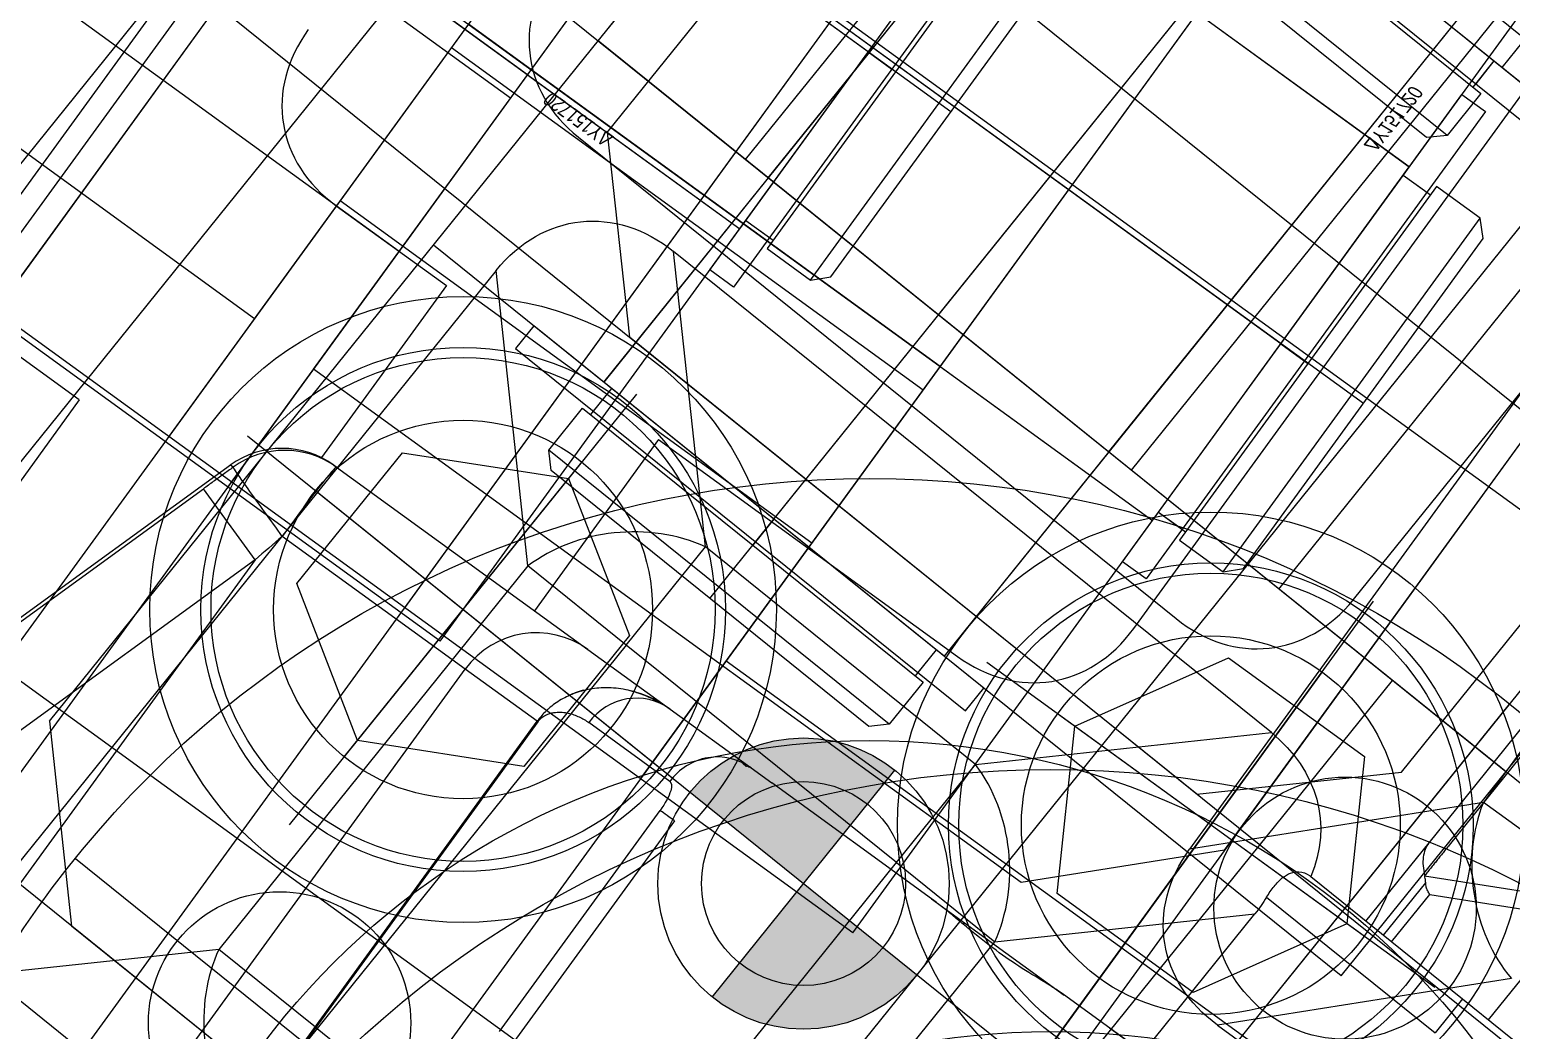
# Model space of a CAD drawing. Header units: millimetres. Extents: x 10462777 to 22643323, y 453826 to 1389191.
# Drawn here: x 11278642.8 to 11278693.6, y 585257.1 to 585291.5 of the extents above; entities that cross this region are included whole.
import ezdxf

# ---------------------------------------------------------------- set-up
doc = ezdxf.new("R2010")
doc.units = ezdxf.units.MM
doc.header["$LTSCALE"] = 200
doc.header["$MEASUREMENT"] = 0
for name, pattern in [('CENTER', [2, 1.25, -0.25, 0.25, -0.25]), ('HIDDEN', [3.75, 2.5, -1.25]), ('PHANTOM', [2.5, 1.25, -0.25, 0.25, -0.25, 0.25, -0.25])]:
    doc.linetypes.add(name, pattern=pattern)
doc.layers.get('0').update_dxf_attribs({"linetype": 'CONTINUOUS'})
for name, color, linetype in [('1', 1, 'CENTER'), ('5', 4, 'CONTINUOUS'), ('CENTER', 1, 'CONTINUOUS'), ('CL', 3, 'CONTINUOUS'), ('DR1501-002-005-002', 7, 'CONTINUOUS'), ('HL', 2, 'HIDDEN')]:
    doc.layers.add(name, color=color, linetype=linetype)
doc.layers.add('LAYOUT', color=8, linetype='CONTINUOUS', lineweight=25)
doc.styles.get("Standard").update_dxf_attribs({"font": 'SYMBOL'})

# ---------------------------------------------------------------- blocks, each defined once
blk = doc.blocks.new('A$C321A0869')
at = {"layer": '1', "color": 155, "linetype": 'Continuous'}
for p, q in [((383.898, 340.365), (463.102, 340.365)), ((86, 299.695), (86, 326.035)), ((453, 326.035), (453, 299.695)), ((447.67, 325.365), (416.33, 325.365)), ((423.547, 318.148), (416.33, 325.365)), ((440.453, 318.148), (447.67, 325.365)), ((92, 321.035), (92, 294.695)), ((444.783, 313.818), (452, 321.035)), ((452, 294.695), (452, 321.035)), ((440.453, 318.148), (423.547, 318.148)), ((423.547, 313.818), (423.547, 318.148)), ((440.453, 313.818), (440.453, 318.148)), ((99.217, 313.818), (99.217, 301.912)), ((423.547, 313.818), (419.217, 313.818)), ((423.547, 313.818), (423.547, 301.912)), ((440.453, 313.818), (423.547, 313.818)), ((440.453, 301.912), (440.453, 313.818)), ((440.453, 313.818), (444.783, 313.818)), ((444.783, 301.912), (444.783, 313.818)), ((99.217, 301.912), (92, 294.695)), ((103.547, 301.912), (99.217, 301.912)), ((423.547, 301.912), (440.453, 301.912)), ((440.453, 301.912), (440.453, 297.582)), ((440.453, 301.912), (444.783, 301.912)), ((444.783, 301.912), (452, 294.695)), ((103.547, 297.582), (96.33, 290.365)), ((423.547, 297.582), (440.453, 297.582)), ((440.453, 297.582), (446.804, 291.231)), ((55.33, 295.365), (60, 295.365)), ((60, 295.365), (60, 288.068)), ((69, 295.365), (81.67, 295.365)), ((69, 295.365), (69, 288.109)), ((457.33, 295.365), (470, 295.365)), ((430.5, 291.231), (446.804, 291.231)), ((447.5, 291.277), (447.5, 283.854)), ((96.33, 290.365), (109, 290.365)), ((449, 290.542), (449, 283.854)), ((60.497, 288.109), (60.608, 288.109)), ((60.608, 288.109), (71.269, 288.109)), ((71.269, 288.109), (74.751, 288.109)), ((74.751, 288.109), (78.185, 288.109)), ((78.185, 288.109), (79.061, 288.109)), ((85.833, 288.109), (79.061, 288.109)), ((85.833, 288.109), (87.234, 288.109)), ((87.234, 288.109), (87.234, 288.042)), ((87.234, 288.109), (91.469, 288.109)), ((99.516, 288.109), (91.441, 288.109)), ((93.384, 288.109), (94.467, 288.109)), ((449, 288.109), (452.451, 288.109)), ((452.451, 288.109), (464.004, 288.109)), ((449, 287.333), (451.304, 287.333)), ((451.473, 287.517), (454.042, 283.045)), ((464.372, 287.52), (452.819, 287.52)), ((449, 286.977), (451.085, 286.977)), ((451.085, 286.977), (453.538, 282.707)), ((57.622, 286.023), (44.742, 246.381)), ((57.742, 286.023), (57.622, 286.023)), ((76.203, 286.097), (72.769, 286.097)), ((44.961, 246.689), (57.352, 284.823)), ((60.218, 283.892), (57.352, 284.823)), ((68.255, 285.091), (60.502, 285.091)), ((71.308, 285.091), (68.255, 285.091)), ((68.255, 253.219), (68.255, 285.091)), ((71.308, 251.071), (71.308, 285.091)), ((71.308, 285.091), (71.336, 285.091)), ((71.336, 285.091), (71.336, 251.072)), ((76.521, 275.712), (76.521, 285.091)), ((77.125, 285.091), (77.125, 275.712)), ((60.218, 283.892), (47.828, 245.758)), ((60.218, 283.892), (60.218, 248.347)), ((449, 283.854), (447.5, 283.854)), ((449, 283.854), (449, 273.868)), ((449, 282.707), (453.538, 282.707))]:
    blk.add_line(p, q, dxfattribs=at)
for centre, major_axis, ratio, start_param, end_param in [((458.774, 324.591), (4.564, -4.564), 0.774597, 2.482535, 3.800651), ((423.547, 313.818), (3.536, 3.536), 0.774597, 0.911738, 2.229854), ((440.453, 313.818), (3.536, -3.536), 0.774597, 0.911738, 2.229854), ((103.547, 301.912), (-3.536, 3.536), 0.774597, 0.911738, 2.229854), ((440.453, 301.912), (-3.536, -3.536), 0.774597, 0.911738, 2.229854), ((56.774, 301.138), (4.564, 4.564), 0.774597, 2.482535, 3.800651), ((80.226, 301.138), (-4.564, 4.564), 0.774597, 2.482535, 3.800651), ((458.774, 301.138), (4.564, 4.564), 0.774597, 2.482535, 3.800651), ((60.497, 285.091), (3.023, 0), 0.998485, 1.570796, 2.827879), ((60.608, 285.091), (0, -3.018), 0.998485, 3.141593, 4.398675), ((60.608, 285.091), (0, 3.018), 0.035249, 0, 1.570796), ((71.269, 285.091), (0, 3.018), 0.99863, 0, 1.570796), ((74.751, 286.097), (0, 2.012), 0.984808, 0, 1.570796), ((78.185, 286.097), (0, -2.012), 0.984808, 3.141563, 4.712389)]:
    blk.add_ellipse(centre, major_axis=major_axis, ratio=ratio, start_param=start_param, end_param=end_param, dxfattribs=at)
at = {"layer": '1', "color": 155, "linetype": 'Continuous', "extrusion": (0, 0, -1)}
for centre, major_axis, start_param, end_param in [((446.226, 319.591), (4.564, 4.564), 5.624127, 6.942243), ((97.774, 296.138), (-4.564, -4.564), 5.624127, 6.942243), ((446.226, 296.138), (4.564, -4.564), 5.624127, 6.69383), ((445.36, 297.004), (4.564, -4.564), 0.532108, 0.659058)]:
    blk.add_ellipse(centre, major_axis=major_axis, ratio=0.774597, start_param=start_param, end_param=end_param, dxfattribs=at)
at = {"layer": '1', "color": 155, "linetype": 'Continuous'}
for points, knots in [([(447.5, 291.277), (447.65, 291.298), (447.802, 291.311), (448.091, 291.312), (448.23, 291.3), (448.47, 291.247), (448.574, 291.207), (448.748, 291.102), (448.818, 291.036), (448.948, 290.854), (448.989, 290.727), (448.999, 290.579), (449, 290.56), (449, 290.542)], [0, 0, 0, 0, 0.178306, 0.178306, 0.35731, 0.35731, 0.527973, 0.527973, 0.703096, 0.703096, 0.963951, 0.963951, 1, 1, 1, 1]), ([(74.751, 288.109), (74.583, 288.103), (74.266, 288.091), (73.699, 287.981), (73.102, 287.769), (72.505, 287.405), (72.046, 286.986), (71.705, 286.531), (71.496, 286.106), (71.4, 285.793), (71.362, 285.628), (71.335, 285.479), (71.313, 285.3), (71.309, 285.157), (71.308, 285.091)], [0, 0, 0, 0, 0.130489, 0.246625, 0.442756, 0.599167, 0.723541, 0.821649, 0.897924, 0.92912, 0.943169, 0.956252, 0.979754, 1, 1, 1, 1]), ([(74.409, 288.077), (74.16, 288.063), (73.712, 287.981), (73.255, 287.815), (73.053, 287.719)], [0, 0, 0, 0, 0.567215, 1, 1, 1, 1]), ([(91.441, 288.109), (90.872, 288.109), (90.212, 288.021), (88.778, 287.958), (88.011, 287.989), (87.234, 288.042)], [0, 0, 0, 0, 0.5, 0.5, 1, 1, 1, 1]), ([(452.451, 288.109), (452.449, 288.109), (452.448, 288.109), (452.277, 288.108), (452.106, 288.056), (451.783, 287.855), (451.625, 287.709), (451.476, 287.517)], [0, 0, 0, 0, 0.005429, 0.005429, 0.515048, 0.515048, 1, 1, 1, 1]), ([(451.304, 287.333), (451.344, 287.368), (451.379, 287.404), (451.435, 287.465), (451.457, 287.492), (451.476, 287.517)], [0, 0, 0, 0, 0.549708, 0.549708, 1, 1, 1, 1]), ([(71.959, 286.881), (71.901, 286.812), (71.806, 286.683), (71.721, 286.533), (71.687, 286.468)], [0, 0, 0, 0, 0.593427, 1, 1, 1, 1]), ([(60.502, 285.091), (59.86, 285.301), (59.127, 285.542), (58.065, 285.901), (57.773, 286.004), (57.742, 286.023)], [0, 0, 0, 0, 0.5, 0.5, 1, 1, 1, 1]), ([(71.336, 285.091), (71.336, 285.189), (71.377, 285.357), (71.458, 285.506), (71.546, 285.621), (71.667, 285.741), (71.822, 285.853), (72.01, 285.949), (72.199, 286.018), (72.452, 286.08), (72.642, 286.097), (72.769, 286.097)], [0, 0, 0, 0, 0.0625, 0.125, 0.1875, 0.25, 0.375, 0.5, 0.625, 0.75, 1, 1, 1, 1])]:
    blk.add_open_spline(points, degree=3, knots=knots, dxfattribs=at)
for points, degree in [([(78.034, 288.05), (77.807, 288.073)], 1), ([(78.024, 288.077), (78.077, 288.093), (78.131, 288.101), (78.185, 288.109)], 3), ([(87.234, 288.042), (87.063, 288.053), (86.732, 288.076), (86.263, 288.102), (85.973, 288.109), (85.833, 288.109)], 3), ([(451.085, 286.977), (451.097, 287.021), (451.129, 287.109), (451.204, 287.232), (451.269, 287.302), (451.304, 287.333)], 3), ([(452.819, 287.52), (451.475, 287.518)], 1), ([(57.742, 286.023), (57.699, 285.889), (57.612, 285.622), (57.482, 285.222), (57.395, 284.956), (57.352, 284.823)], 3), ([(76.203, 286.097), (76.282, 286.097), (76.435, 285.955), (76.521, 285.395), (76.521, 285.091)], 3), ([(60.502, 285.091), (60.407, 284.691), (60.313, 284.292), (60.218, 283.892)], 3), ([(77.125, 285.091), (76.811, 285.091), (76.596, 285.091), (76.521, 285.091)], 3)]:
    blk.add_open_spline(points, degree=degree, dxfattribs=at)
blk = doc.blocks.new('A$C3D036A4C')
at = {"layer": 'DR1501-002-005-002'}
h = blk.add_hatch(color=256, dxfattribs=at)
h.dxf.hatch_style = 1
h.paths.add_polyline_path([(20, 65), (20, 63.5, -0.414214), (23.5, 60), (25, 60, 0.414214)])
h.paths.add_polyline_path([(20, 63.5), (20, 60), (23.5, 60, 0.414214)], flags=17)
h.paths.add_polyline_path([(20, 60), (16.5, 60, 0.414214), (20, 56.5)], flags=17)
h.paths.add_polyline_path([(16.5, 60), (15, 60, 0.414214), (20, 55), (20, 56.5, -0.414214)])
at = {"layer": 'CL'}
for p, q in [((20, 8.5), (20, 81.5)), ((13.5, 75), (26.5, 75)), ((85, 26), (85, 64)), ((15, 60), (25, 60)), ((0, 45), (100, 45)), ((13.5, 15), (26.5, 15))]:
    blk.add_line(p, q, dxfattribs=at)
at = {"layer": 'DR1501-002-005-002'}
for p, q in [((5, 90), (95, 90)), ((0, 5), (0, 85)), ((100, 5), (100, 85)), ((60, 26), (60, 64)), ((60, 64), (100, 64)), ((60, 55), (100, 55)), ((60, 35), (100, 35)), ((60, 26), (100, 26)), ((100, 5), (95, 0)), ((5, 0), (95, 0))]:
    blk.add_line(p, q, dxfattribs=at)
for centre, radius in [((20, 75), 6.5), ((20, 60), 3.5), ((20, 15), 6.5)]:
    blk.add_circle(centre, radius, dxfattribs=at)
at = {"layer": 'HL'}
for p, q in [((77.5, 35), (77.5, 26)), ((92.5, 35), (92.5, 26))]:
    blk.add_line(p, q, dxfattribs=at)
blk.add_circle((20, 60), 5, dxfattribs=at)
blk = doc.blocks.new('A$C148D47CC')
at = {"layer": '5'}
for p, q in [((82.5, 0), (82.5, 20)), ((97.5, 0), (97.5, 20))]:
    blk.add_line(p, q, dxfattribs=at)
at = {"layer": 'CL'}
for p, q in [((90, 0), (90, 20)), ((0, 10), (175, 10))]:
    blk.add_line(p, q, dxfattribs=at)
at = {"layer": 'DR1501-002-005-002'}
for p, q in [((0, 20), (175, 20)), ((75, 0), (75, 20)), ((0, 0), (175, 0))]:
    blk.add_line(p, q, dxfattribs=at)
at = {"layer": 'HL'}
for p, q in [((81.5, 0), (81.5, 20)), ((98.5, 0), (98.5, 20))]:
    blk.add_line(p, q, dxfattribs=at)
blk = doc.blocks.new('A$C69DB7109')
at = {"layer": '5'}
for p, q in [((7.5, -55), (7.5, -35)), ((22.5, -55), (22.5, -35))]:
    blk.add_line(p, q, dxfattribs=at)
at = {"layer": 'CL'}
for p, q in [((15, -55), (15, -35)), ((-10, -45), (130, -45))]:
    blk.add_line(p, q, dxfattribs=at)
at = {"layer": 'DR1501-002-005-002'}
for p, q in [((-5, -35), (-5, -5)), ((-5, -35), (30, -35)), ((0, -55), (0, -35)), ((30, -55), (30, -35)), ((-5, -55), (30, -55)), ((-5, -85), (-5, -55)), ((0, -90), (-5, -85)), ((0, -90), (125, -90))]:
    blk.add_line(p, q, dxfattribs=at)
at = {"layer": 'HL'}
for p, q in [((6.5, -55), (6.5, -35)), ((23.5, -55), (23.5, -35))]:
    blk.add_line(p, q, dxfattribs=at)
at = {"layer": 'DR1501-002-005-002', "oblique": 8, "width": 0.85}
blk.add_text('DU151720', height=0.5, rotation=90, dxfattribs=at).set_placement((7.313, -41.318))
blk = doc.blocks.new('A$C46232C3D')
at = {"layer": 'CENTER'}
for p, q in [((3.5, 7.5), (2.35, 7.5)), ((41.5, 7.5), (42.65, 7.5))]:
    blk.add_line(p, q, dxfattribs=at)
at = {"layer": 'CL'}
for p, q in [((22.5, 15), (22.5, 0)), ((0, 7.5), (45, 7.5))]:
    blk.add_line(p, q, dxfattribs=at)
at = {"layer": 'DR1501-002-005-002'}
for p, q in [((0.5, 15), (0, 14.5)), ((2.35, 15), (0.5, 15)), ((0.5, 15), (0.5, 0)), ((2.35, 0), (2.35, 15)), ((41.5, 15), (3.5, 15)), ((3.5, 15), (3.5, 0)), ((3.5, 15), (3.5, 0)), ((41.5, 15), (41.5, 0)), ((41.5, 15), (41.5, 0)), ((44.5, 15), (42.65, 15)), ((42.65, 0), (42.65, 15)), ((45, 14.5), (44.5, 15)), ((44.5, 0), (44.5, 15)), ((0, 14.5), (0, 0.5)), ((3.5, 14.65), (2.35, 14.65)), ((41.5, 14.65), (42.65, 14.65)), ((45, 0.5), (45, 14.5)), ((0, 0.5), (0.5, 0)), ((3.5, 0.35), (2.35, 0.35)), ((41.5, 0.35), (42.65, 0.35)), ((44.5, 0), (45, 0.5)), ((0.5, 0), (2.35, 0)), ((3.5, 0), (41.5, 0)), ((42.65, 0), (44.5, 0))]:
    blk.add_line(p, q, dxfattribs=at)
blk = doc.blocks.new('A$C212748E0')
at = {"layer": 'CENTER'}
blk.add_line((9.25, 1), (9.25, 0), dxfattribs=at)
at = {"layer": 'DR1501-002-005-002'}
for p, q in [((0, 1), (19.823, 1)), ((0, 0), (0, 1)), ((2.1, 1), (2.1, 0)), ((16.4, 1), (16.4, 0)), ((19.823, 1), (19.823, 0)), ((19.823, 0), (0, 0))]:
    blk.add_line(p, q, dxfattribs=at)
blk = doc.blocks.new('A$C1D410D33')
at = {"layer": 'DR1501-002-005-002', "rotation": 90}
blk.add_blockref('A$C46232C3D', (16.75, 0), dxfattribs=at)
at = {"layer": 'DR1501-002-005-002'}
for p in [(0, 41.5), (0, 2.5)]:
    blk.add_blockref('A$C212748E0', p, dxfattribs=at)
blk = doc.blocks.new('A$C4F800965')
at = {"layer": 'CL'}
for p, q in [((35, 70), (35, 0)), ((0, 35), (70, 35))]:
    blk.add_line(p, q, dxfattribs=at)
blk.add_circle((35, 35), 26, dxfattribs=at)
at = {"layer": 'DR1501-002-005-002'}
for centre, radius in [((35, 35), 35), ((35, 61), 4.5), ((61, 35), 4.5)]:
    blk.add_circle(centre, radius, dxfattribs=at)
blk = doc.blocks.new('A$C59BF75ED')
at = {"layer": 'CENTER'}
for p, q in [((50, 84.5), (50, 65.5)), ((40.5, 75), (59.5, 75)), ((50, 24.5), (50, 5.5)), ((40.5, 15), (59.5, 15))]:
    blk.add_line(p, q, dxfattribs=at)
at = {"layer": 'CL'}
blk.add_line((30, 45), (230, 45), dxfattribs=at)
at = {"layer": 'DR1501-002-005-002'}
for points in [[(52.887, 70), (47.113, 70), (44.226, 75), (47.113, 80), (52.887, 80), (55.773, 75), (52.887, 70)], [(52.887, 10), (47.113, 10), (44.226, 15), (47.113, 20), (52.887, 20), (55.773, 15), (52.887, 10)]]:
    blk.add_lwpolyline(points, dxfattribs=at)
for centre, radius in [((50, 75), 10.75), ((50, 75), 9), ((50, 75), 8.65), ((50, 15), 10.75), ((50, 15), 9), ((50, 15), 8.65)]:
    blk.add_circle(centre, radius, dxfattribs=at)
for name, p in [('A$C3D036A4C', (30, 0)), ('A$C69DB7109', (100, 90)), ('A$C4F800965', (0, 10)), ('A$C1D410D33', (105.75, 22.5)), ('A$C148D47CC', (25, 35))]:
    blk.add_blockref(name, p, dxfattribs=at)
blk = doc.blocks.new('A$C01323151')
at = {"layer": 'DR1501-002-005-002', "rotation": 90.00000000000004}
blk.add_blockref('A$C59BF75ED', (124.4, 152.367), dxfattribs=at)
at = {"layer": 'DR1501-002-005-002', "xscale": -1, "rotation": 270}
blk.add_blockref('A$C59BF75ED', (480.15, 152.367), dxfattribs=at)
blk = doc.blocks.new('A$C6B1410A9')
at = {"layer": 'DR1501-002-005-002', "xscale": -1, "rotation": 270}
blk.add_blockref('A$C59BF75ED', (435.06, 152.004), dxfattribs=at)
at = {"layer": 'DR1501-002-005-002', "rotation": 90.00000000000004}
blk.add_blockref('A$C59BF75ED', (124.4, 149.992), dxfattribs=at)
blk = doc.blocks.new('A$C256B494F')
at = {"layer": 'DR1501-002-005-002'}
blk.add_blockref('A$C59BF75ED', (475.786, 197.943, -10.028), dxfattribs=at)
at = {"layer": 'DR1501-002-005-002', "rotation": 180}
blk.add_blockref('A$C59BF75ED', (230, 264.787, -10.028), dxfattribs=at)
blk = doc.blocks.new('A$C1F8A417F')
at = {"ltscale": 10}
for name, p in [('A$C256B494F', (1576.882, 789.024, 10.028)), ('A$C6B1410A9', (1650.716, 788.607)), ('A$C01323151', (1633.375, 786.022))]:
    blk.add_blockref(name, p, dxfattribs=at)
at = {"layer": 'DR1501-002-005-002'}
blk.add_blockref('A$C321A0869', (1664.775, 743.024), dxfattribs=at)
blk = doc.blocks.new('A$C7DA30AB0')
at = {"layer": 'LAYOUT', "color": 6, "linetype": 'PHANTOM'}
blk.add_circle((3030.448, 3025.987, 0), 2693.021, dxfattribs=at)

msp = doc.modelspace()

# ---------------------------------------------------------------- block references
at = {"ltscale": 10, "rotation": 324.019764306913}
msp.add_blockref('A$C1F8A417F', (11276651.31599, 585455.73383, 0), dxfattribs=at)

# ---------------------------------------------------------------- next in the draw order: block references
at = {"ltscale": 10, "rotation": 51.1429793073033}
msp.add_blockref('A$C1F8A417F', (11278165.47006, 582967.95012, 0), dxfattribs=at)

# ---------------------------------------------------------------- next in the draw order: block references
at = {"ltscale": 10}
msp.add_blockref('A$C7DA30AB0', (11276684.40366, 580408.4363, 0), dxfattribs=at)

doc.saveas('drawing.dxf')
